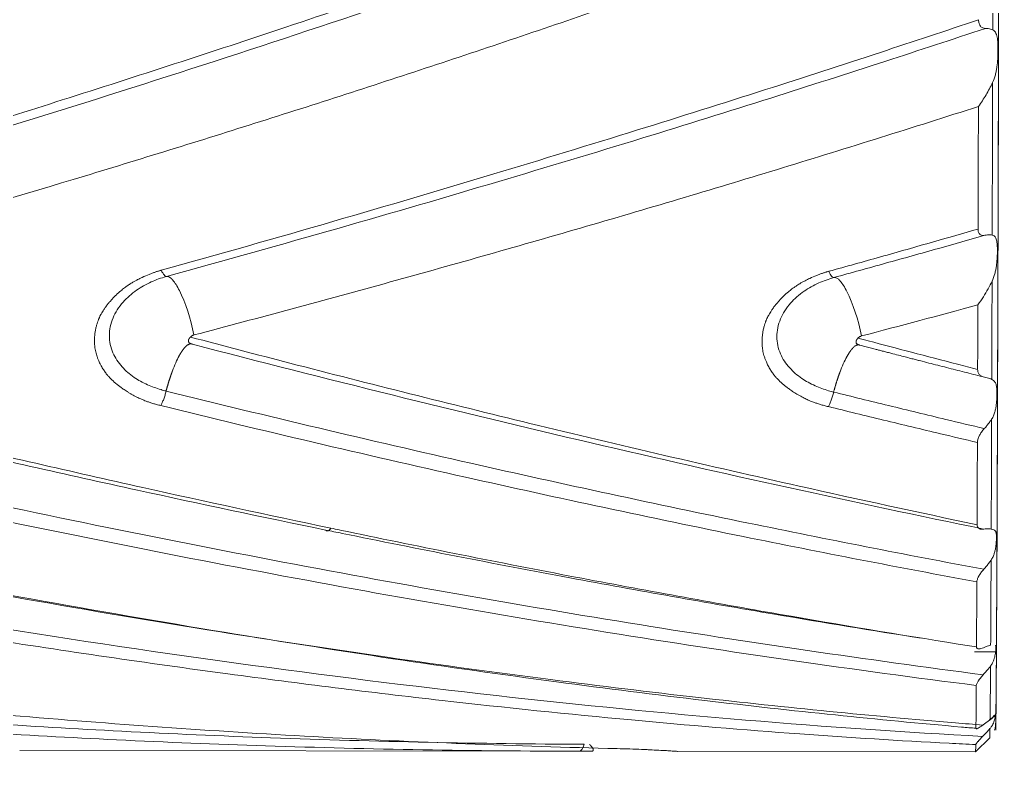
# Model space of a CAD drawing. Extents: x 16539 to 19738, y -91 to 2224.
# Drawn here: x 17739.43 to 17754.23, y 535.86 to 547.17 of the extents above; entities that cross this region are included whole.
import ezdxf

# ---------------------------------------------------------------- set-up
doc = ezdxf.new("R2010")
doc.units = 0
doc.header["$LTSCALE"] = 10
doc.header["$MEASUREMENT"] = 0
doc.layers.add('1', color=7, linetype='CONTINUOUS')

msp = doc.modelspace()

# ---------------------------------------------------------------- linework, layer by layer
at = {"layer": '1', "color": 7, "linetype": 'Continuous', "lineweight": 18}
for p, q in [((17753.726, 537.695), (17754.046, 537.694)), ((17753.744, 536.195), (17753.956, 536.407)), ((17739.426, 536.217), (17748, 536.204)), ((17753.744, 536.195), (17749.278, 536.202))]:
    msp.add_line(p, q, dxfattribs=at)
for centre, major_axis, ratio, start_param, end_param in [((17754.076, 557.194), (0.032, 20.7), 0.001585, 3.191104, 4.706143), ((17754.076, 557.194), (-0.032, -20.576), 0.001585, 0.137836, 1.433987), ((17753.988, 557.195), (-0.032, -20.788), 0.001585, 1.059133, 1.203408), ((17753.988, 557.195), (-0.032, -20.788), 0.001585, 0.879368, 1.015086), ((17753.776, 557.195), (-0.033, -21), 0.001585, 0.893359, 1.001136), ((17741.817, 542.596), (0.195, -0.724), 0.23672, 2.290887, 2.683586), ((17751.817, 542.581), (0.195, -0.724), 0.23672, 2.290887, 2.683586), ((17753.988, 557.195), (-0.032, -20.788), 0.001585, 0.73531, 0.835487), ((17741.817, 542.596), (0.195, -0.724), 0.23672, 1.295732, 2.290887), ((17751.817, 542.581), (0.195, -0.724), 0.23672, 1.29573, 2.290887), ((17753.776, 557.195), (-0.033, -21), 0.001585, 0.756831, 0.821685), ((17741.814, 541.583), (0.186, 0.727), 0.256201, 0.784716, 1.177415), ((17751.814, 541.568), (0.186, 0.727), 0.256201, 0.784716, 1.177415), ((17753.988, 557.195), (-0.032, -20.788), 0.001585, 0.55571, 0.691428), ((17753.776, 557.195), (-0.033, -21), 0.001585, 0.577403, 0.677437), ((17753.988, 557.195), (-0.032, -20.788), 0.001585, 0.367389, 0.511663), ((17753.776, 557.195), (-0.033, -21), 0.001585, 0.389512, 0.497726), ((17753.988, 557.195), (-0.032, -20.788), 0.001585, 0.160513, 0.322927), ((17753.776, 557.195), (-0.033, -21), 0.001585, 0.183537, 0.309093), ((17753.988, 557.195), (-0.032, -20.788), 0.001585, 6.281371, 6.398322), ((17753.776, 557.195), (-0.033, -21), 0.001585, 0, 0.101493)]:
    msp.add_ellipse(centre, major_axis=major_axis, ratio=ratio, start_param=start_param, end_param=end_param, dxfattribs=at)
for points, knots in [([(17516.529, 341.75), (17517.034, 339.872), (17518.412, 334.953), (17521.136, 326.306), (17525.043, 315.173), (17530.092, 302.632), (17536.239, 289.619), (17543.27, 277.026), (17551.08, 265.227), (17559.684, 254.347), (17569.092, 244.507), (17579.291, 235.831), (17590.255, 228.462), (17603.736, 221.33), (17619.95, 215.049), (17638.834, 210.196), (17658.014, 207.277), (17677.201, 206.009), (17696.101, 206.392), (17714.405, 208.418), (17731.83, 212.031), (17748.203, 217.165), (17763.399, 223.745), (17777.527, 231.807), (17790.766, 241.6), (17801.64, 252.135), (17810.33, 262.901), (17817.07, 273.312), (17824.007, 286.615), (17830.462, 303.081), (17835.615, 322.845), (17838.496, 343.558), (17839.076, 364.702), (17837.6, 385.788), (17834.023, 408.83), (17828.023, 433.539), (17819.49, 459.623), (17808.802, 485.709), (17796.026, 511.573), (17782.031, 535.672), (17772.35, 550.667), (17767.879, 557.368)], [0, 0, 0, 0, 0.0082069, 0.0215596, 0.0381097, 0.0578098, 0.0783679, 0.0985803, 0.1183953, 0.1377978, 0.1568237, 0.1755469, 0.1939843, 0.2122541, 0.2395791, 0.2668789, 0.2940862, 0.321042, 0.347645, 0.3734704, 0.3983715, 0.4223601, 0.4454972, 0.4678681, 0.4906141, 0.514563, 0.5313056, 0.5486882, 0.5666212, 0.5943077, 0.622846, 0.6523031, 0.6820326, 0.7116126, 0.7410481, 0.7799734, 0.8183744, 0.856331, 0.8984009, 0.9395583, 0.9734278, 0.9734278, 0.9734278, 0.9734278]), ([(17712.338, 542.831), (17712.622, 542.933), (17713.648, 543.303), (17715.501, 543.972), (17717.991, 544.873), (17720.759, 545.876), (17723.845, 546.997), (17727.269, 548.243), (17730.983, 549.597), (17734.826, 551.002), (17738.583, 552.377), (17742.08, 553.66), (17745.322, 554.851), (17747.395, 555.614), (17748.414, 555.989)], [0, 0, 0, 0, 0.024415, 0.088026, 0.158137, 0.235235, 0.320913, 0.416194, 0.520234, 0.628672, 0.733606, 0.829735, 0.91634, 1, 1, 1, 1]), ([(17712.595, 542.669), (17712.827, 542.752), (17713.799, 543.101), (17715.597, 543.748), (17718.083, 544.645), (17720.849, 545.645), (17723.931, 546.763), (17727.353, 548.008), (17731.065, 549.362), (17734.906, 550.768), (17738.662, 552.146), (17742.159, 553.432), (17745.4, 554.627), (17747.473, 555.393), (17748.492, 555.769)], [0, 0, 0, 0, 0.020002, 0.083901, 0.15433, 0.231776, 0.317841, 0.413553, 0.518064, 0.626992, 0.732401, 0.828965, 0.915962, 1, 1, 1, 1]), ([(17753.806, 555.067), (17753.695, 555.016), (17753.24, 554.806), (17752.404, 554.425), (17751.25, 553.91), (17749.96, 553.347), (17748.513, 552.73), (17746.888, 552.054), (17745.054, 551.313), (17742.969, 550.496), (17740.61, 549.603), (17738.03, 548.663), (17735.334, 547.718), (17732.608, 546.801), (17729.875, 545.917), (17727.126, 545.064), (17724.347, 544.237), (17722.486, 543.706), (17721.545, 543.444)], [0, 0, 0, 0, 0.010602, 0.043312, 0.079382, 0.119895, 0.165148, 0.215653, 0.272455, 0.336884, 0.410281, 0.491961, 0.57639, 0.660011, 0.743971, 0.828639, 0.913427, 1, 1, 1, 1]), ([(17753.908, 554.876), (17753.794, 554.824), (17753.336, 554.613), (17752.497, 554.234), (17751.342, 553.721), (17750.05, 553.161), (17748.602, 552.548), (17746.975, 551.877), (17745.139, 551.14), (17743.053, 550.33), (17740.693, 549.444), (17738.112, 548.511), (17735.414, 547.576), (17732.687, 546.668), (17729.953, 545.794), (17727.204, 544.951), (17724.424, 544.134), (17722.564, 543.61), (17721.623, 543.352)], [0, 0, 0, 0, 0.010844, 0.043546, 0.079607, 0.120111, 0.165352, 0.215845, 0.272633, 0.337046, 0.410426, 0.492085, 0.576494, 0.660094, 0.744034, 0.828681, 0.913448, 1, 1, 1, 1]), ([(17753.798, 550.807), (17752.797, 550.416), (17750.552, 549.561), (17747.089, 548.308), (17743.512, 547.081), (17740.163, 545.991), (17737.102, 545.04), (17734.263, 544.197), (17732.441, 543.678), (17731.545, 543.429)], [0, 0, 0, 0, 0.136193, 0.304786, 0.468327, 0.618708, 0.755445, 0.879822, 1, 1, 1, 1]), ([(17732.035, 542.46), (17732.946, 542.699), (17733.856, 542.944), (17735.676, 543.447), (17736.586, 543.704), (17738.406, 544.23), (17739.315, 544.499), (17741.132, 545.049), (17742.041, 545.33), (17743.856, 545.904), (17744.763, 546.198), (17746.122, 546.647), (17747.028, 546.95), (17747.932, 547.26), (17749.289, 547.729), (17750.192, 548.048), (17751.995, 548.7), (17752.896, 549.032), (17753.795, 549.372)], [0, 0, 0, 0, 0.125, 0.125, 0.25, 0.25, 0.375, 0.375, 0.5, 0.5, 0.625, 0.625, 0.6875, 0.75, 0.75, 0.875, 0.875, 1, 1, 1, 1]), ([(17722.088, 542.619), (17722.221, 542.654), (17722.922, 542.839), (17724.222, 543.188), (17726.072, 543.7), (17728.133, 544.291), (17730.474, 544.986), (17733.041, 545.78), (17735.668, 546.629), (17738.166, 547.471), (17740.316, 548.224), (17741.625, 548.698), (17742.187, 548.904)], [0, 0, 0, 0, 0.019791, 0.104236, 0.193306, 0.295016, 0.411088, 0.541926, 0.677753, 0.80334, 0.915625, 1, 1, 1, 1]), ([(17722.166, 542.395), (17722.299, 542.43), (17723, 542.614), (17724.3, 542.961), (17726.15, 543.472), (17728.212, 544.06), (17730.553, 544.753), (17733.121, 545.546), (17735.748, 546.393), (17738.248, 547.235), (17740.398, 547.989), (17741.709, 548.463), (17742.27, 548.669)], [0, 0, 0, 0, 0.019791, 0.104236, 0.193306, 0.295016, 0.411088, 0.541926, 0.677753, 0.80334, 0.915625, 1, 1, 1, 1]), ([(17753.79, 547.169), (17753.299, 547.004), (17752.235, 546.651), (17750.532, 546.098), (17748.601, 545.489), (17746.446, 544.829), (17744.068, 544.126), (17742.407, 543.653), (17741.545, 543.413)], [0, 0, 0, 0, 0.120481, 0.261327, 0.417871, 0.593631, 0.789114, 1, 1, 1, 1]), ([(17753.892, 547.039), (17753.877, 547.039), (17753.864, 547.042), (17753.844, 547.05), (17753.838, 547.053), (17753.827, 547.062), (17753.822, 547.066), (17753.815, 547.075), (17753.813, 547.078), (17753.809, 547.084), (17753.807, 547.088), (17753.802, 547.098), (17753.799, 547.106), (17753.794, 547.122), (17753.793, 547.131), (17753.79, 547.149), (17753.79, 547.159), (17753.79, 547.169)], [0, 0, 0, 0, 0.25, 0.25, 0.375, 0.375, 0.5, 0.5, 0.5625, 0.5625, 0.625, 0.625, 0.75, 0.75, 0.875, 0.875, 1, 1, 1, 1]), ([(17753.892, 547.039), (17753.394, 546.874), (17752.322, 546.522), (17750.611, 545.973), (17748.68, 545.37), (17746.524, 544.718), (17744.146, 544.024), (17742.485, 543.558), (17741.623, 543.321)], [0, 0, 0, 0, 0.122081, 0.262672, 0.41893, 0.594371, 0.789498, 1, 1, 1, 1]), ([(17754.001, 547.016), (17754.013, 547.011), (17754.022, 547.003), (17754.034, 546.99), (17754.038, 546.986), (17754.044, 546.976), (17754.047, 546.971), (17754.055, 546.954), (17754.059, 546.942), (17754.065, 546.916), (17754.068, 546.903), (17754.072, 546.874), (17754.074, 546.859), (17754.076, 546.828), (17754.077, 546.812), (17754.079, 546.763), (17754.079, 546.729), (17754.078, 546.675), (17754.078, 546.656), (17754.077, 546.619), (17754.076, 546.6), (17754.073, 546.542), (17754.069, 546.503), (17754.061, 546.444), (17754.058, 546.424), (17754.051, 546.383), (17754.046, 546.364), (17754.031, 546.304), (17754.017, 546.265), (17753.999, 546.228)], [0, 0, 0, 0, 0.0625, 0.0625, 0.09375, 0.09375, 0.125, 0.125, 0.1875, 0.1875, 0.25, 0.25, 0.3125, 0.3125, 0.375, 0.375, 0.5, 0.5, 0.5625, 0.5625, 0.625, 0.625, 0.75, 0.75, 0.8125, 0.8125, 0.875, 0.875, 1, 1, 1, 1]), ([(17753.787, 545.869), (17753.827, 545.925), (17753.865, 545.983), (17753.936, 546.103), (17753.969, 546.164), (17753.999, 546.228)], [0, 0, 0, 0, 0.5, 0.5, 1, 1, 1, 1]), ([(17742.035, 542.444), (17743.016, 542.702), (17743.996, 542.967), (17745.957, 543.509), (17746.937, 543.788), (17748.896, 544.358), (17749.875, 544.65), (17751.832, 545.249), (17752.81, 545.555), (17753.787, 545.869)], [0, 0, 0, 0, 0.25, 0.25, 0.5, 0.5, 0.75, 0.75, 1, 1, 1, 1]), ([(17753.782, 544.032), (17753.56, 543.968), (17753.072, 543.828), (17752.326, 543.616), (17751.803, 543.469), (17751.545, 543.398)], [0, 0, 0, 0, 0.297796, 0.654654, 1, 1, 1, 1]), ([(17753.884, 543.938), (17753.869, 543.935), (17753.855, 543.935), (17753.836, 543.938), (17753.83, 543.94), (17753.819, 543.945), (17753.814, 543.948), (17753.807, 543.954), (17753.805, 543.956), (17753.801, 543.961), (17753.799, 543.964), (17753.794, 543.972), (17753.791, 543.978), (17753.786, 543.992), (17753.784, 543.999), (17753.782, 544.015), (17753.782, 544.023), (17753.782, 544.032)], [0, 0, 0, 0, 0.25, 0.25, 0.375, 0.375, 0.5, 0.5, 0.5625, 0.5625, 0.625, 0.625, 0.75, 0.75, 0.875, 0.875, 1, 1, 1, 1]), ([(17753.884, 543.938), (17753.654, 543.872), (17753.158, 543.732), (17752.404, 543.521), (17751.881, 543.376), (17751.623, 543.305)], [0, 0, 0, 0, 0.305368, 0.658378, 1, 1, 1, 1]), ([(17753.993, 543.939), (17754.005, 543.937), (17754.014, 543.933), (17754.026, 543.925), (17754.029, 543.922), (17754.036, 543.915), (17754.039, 543.911), (17754.046, 543.899), (17754.05, 543.891), (17754.057, 543.871), (17754.06, 543.861), (17754.064, 543.838), (17754.065, 543.826), (17754.068, 543.8), (17754.069, 543.787), (17754.071, 543.746), (17754.071, 543.716), (17754.07, 543.668), (17754.07, 543.652), (17754.069, 543.618), (17754.068, 543.601), (17754.064, 543.548), (17754.061, 543.512), (17754.053, 543.456), (17754.05, 543.437), (17754.042, 543.399), (17754.038, 543.38), (17754.022, 543.324), (17754.009, 543.286), (17753.991, 543.25)], [0, 0, 0, 0, 0.0625, 0.0625, 0.09375, 0.09375, 0.125, 0.125, 0.1875, 0.1875, 0.25, 0.25, 0.3125, 0.3125, 0.375, 0.375, 0.5, 0.5, 0.5625, 0.5625, 0.625, 0.625, 0.75, 0.75, 0.8125, 0.8125, 0.875, 0.875, 1, 1, 1, 1]), ([(17741.545, 543.413), (17741.54, 543.412), (17741.529, 543.409), (17741.512, 543.404), (17741.494, 543.399), (17741.475, 543.393), (17741.455, 543.386), (17741.434, 543.379), (17741.411, 543.371), (17741.388, 543.362), (17741.337, 543.342), (17741.271, 543.313), (17741.199, 543.278), (17741.149, 543.251), (17741.112, 543.229), (17741.082, 543.21), (17741.058, 543.195), (17741.039, 543.183), (17741.018, 543.168), (17740.985, 543.144), (17740.931, 543.101), (17740.878, 543.053), (17740.831, 543.005), (17740.796, 542.967), (17740.763, 542.929), (17740.73, 542.888), (17740.701, 542.848), (17740.676, 542.81), (17740.658, 542.781), (17740.646, 542.759), (17740.639, 542.746), (17740.634, 542.737), (17740.63, 542.729), (17740.624, 542.718), (17740.619, 542.705), (17740.613, 542.692), (17740.607, 542.678), (17740.601, 542.662), (17740.595, 542.646), (17740.589, 542.629), (17740.583, 542.61), (17740.574, 542.579), (17740.564, 542.538), (17740.554, 542.485), (17740.548, 542.432), (17740.545, 542.378), (17740.545, 542.324), (17740.55, 542.262), (17740.562, 542.192), (17740.579, 542.135), (17740.593, 542.097), (17740.601, 542.077), (17740.61, 542.053), (17740.622, 542.027), (17740.637, 541.998), (17740.658, 541.958), (17740.686, 541.913), (17740.72, 541.865), (17740.754, 541.824), (17740.79, 541.786), (17740.827, 541.75), (17740.867, 541.715), (17740.901, 541.688), (17740.929, 541.667), (17740.951, 541.65), (17740.976, 541.633), (17741.004, 541.614), (17741.035, 541.594), (17741.069, 541.572), (17741.117, 541.545), (17741.173, 541.515), (17741.233, 541.486), (17741.28, 541.467), (17741.314, 541.453), (17741.341, 541.443), (17741.365, 541.435), (17741.391, 541.426), (17741.418, 541.417), (17741.447, 541.409), (17741.476, 541.401), (17741.507, 541.393), (17741.528, 541.388), (17741.539, 541.385)], [0, 0, 0, 0, 0.004514, 0.009374, 0.014581, 0.020133, 0.026032, 0.032276, 0.038867, 0.045804, 0.053088, 0.085456, 0.107841, 0.122444, 0.135047, 0.145645, 0.154236, 0.160816, 0.165386, 0.177467, 0.198586, 0.228734, 0.245733, 0.262543, 0.279172, 0.295623, 0.314341, 0.329687, 0.341649, 0.350222, 0.3554, 0.357181, 0.361164, 0.36554, 0.370311, 0.375477, 0.381037, 0.38699, 0.393338, 0.400079, 0.407214, 0.414742, 0.435077, 0.455095, 0.474799, 0.495326, 0.515843, 0.536354, 0.566784, 0.597197, 0.603981, 0.612082, 0.621502, 0.63224, 0.644297, 0.657674, 0.681353, 0.702169, 0.720118, 0.737708, 0.755245, 0.772728, 0.790158, 0.798041, 0.806851, 0.81659, 0.827259, 0.838859, 0.851392, 0.864858, 0.889717, 0.909588, 0.92447, 0.934367, 0.941589, 0.949091, 0.956873, 0.964937, 0.973281, 0.981907, 0.990813, 1, 1, 1, 1]), ([(17741.623, 543.321), (17741.624, 543.321), (17741.627, 543.321), (17741.63, 543.321), (17741.634, 543.321), (17741.638, 543.321), (17741.641, 543.321), (17741.645, 543.32), (17741.649, 543.319), (17741.652, 543.318), (17741.656, 543.316), (17741.66, 543.315), (17741.664, 543.313), (17741.667, 543.311), (17741.671, 543.308), (17741.675, 543.306), (17741.679, 543.303), (17741.682, 543.301), (17741.686, 543.298), (17741.69, 543.295), (17741.693, 543.292), (17741.697, 543.288), (17741.7, 543.285), (17741.704, 543.281), (17741.707, 543.278), (17741.711, 543.274), (17741.714, 543.27), (17741.716, 543.268), (17741.717, 543.266)], [0, 0, 0, 0, 0.042868, 0.085515, 0.127926, 0.17008, 0.211962, 0.253553, 0.294836, 0.335794, 0.376411, 0.416669, 0.456553, 0.496047, 0.535135, 0.573803, 0.612035, 0.649816, 0.687134, 0.723974, 0.760323, 0.796168, 0.831497, 0.866298, 0.90056, 0.934271, 0.967421, 1, 1, 1, 1]), ([(17751.545, 543.398), (17751.54, 543.396), (17751.529, 543.393), (17751.512, 543.388), (17751.494, 543.383), (17751.475, 543.377), (17751.455, 543.371), (17751.434, 543.363), (17751.411, 543.355), (17751.388, 543.347), (17751.337, 543.327), (17751.27, 543.298), (17751.199, 543.262), (17751.149, 543.235), (17751.112, 543.214), (17751.082, 543.195), (17751.057, 543.179), (17751.039, 543.167), (17751.018, 543.153), (17750.985, 543.128), (17750.931, 543.085), (17750.878, 543.037), (17750.831, 542.99), (17750.796, 542.952), (17750.763, 542.913), (17750.73, 542.873), (17750.701, 542.832), (17750.676, 542.795), (17750.658, 542.765), (17750.646, 542.744), (17750.639, 542.731), (17750.634, 542.722), (17750.63, 542.713), (17750.624, 542.702), (17750.619, 542.69), (17750.613, 542.677), (17750.607, 542.662), (17750.601, 542.647), (17750.595, 542.63), (17750.589, 542.613), (17750.583, 542.594), (17750.574, 542.564), (17750.564, 542.522), (17750.554, 542.469), (17750.548, 542.416), (17750.545, 542.363), (17750.545, 542.309), (17750.55, 542.247), (17750.562, 542.176), (17750.579, 542.119), (17750.593, 542.081), (17750.601, 542.061), (17750.61, 542.038), (17750.622, 542.011), (17750.636, 541.982), (17750.658, 541.943), (17750.686, 541.897), (17750.72, 541.85), (17750.754, 541.808), (17750.79, 541.771), (17750.827, 541.734), (17750.867, 541.7), (17750.901, 541.672), (17750.929, 541.651), (17750.951, 541.635), (17750.976, 541.617), (17751.004, 541.598), (17751.035, 541.578), (17751.069, 541.557), (17751.117, 541.529), (17751.173, 541.499), (17751.233, 541.471), (17751.28, 541.451), (17751.314, 541.437), (17751.341, 541.428), (17751.365, 541.419), (17751.391, 541.41), (17751.418, 541.402), (17751.447, 541.394), (17751.476, 541.385), (17751.507, 541.377), (17751.528, 541.372), (17751.539, 541.37)], [0, 0, 0, 0, 0.004514, 0.009375, 0.014582, 0.020135, 0.026033, 0.032277, 0.038868, 0.045804, 0.053088, 0.085462, 0.107841, 0.122455, 0.135065, 0.145666, 0.154254, 0.160828, 0.165387, 0.177471, 0.198591, 0.228734, 0.245733, 0.262544, 0.279172, 0.295623, 0.314343, 0.329688, 0.341651, 0.350224, 0.355401, 0.357182, 0.361164, 0.365541, 0.370312, 0.375477, 0.381037, 0.386991, 0.393339, 0.40008, 0.407215, 0.414743, 0.435077, 0.455095, 0.4748, 0.495326, 0.515843, 0.536354, 0.566785, 0.597197, 0.603981, 0.612082, 0.621502, 0.63224, 0.644297, 0.657674, 0.681353, 0.702169, 0.720118, 0.737709, 0.755245, 0.772729, 0.790158, 0.79804, 0.806848, 0.816586, 0.827255, 0.838856, 0.851391, 0.864859, 0.889697, 0.90956, 0.924449, 0.934368, 0.941586, 0.949086, 0.956868, 0.964931, 0.973275, 0.981902, 0.99081, 1, 1, 1, 1]), ([(17753.75, 536.548), (17753.679, 536.554), (17752.978, 536.615), (17751.626, 536.744), (17749.603, 536.969), (17747.393, 537.248), (17744.937, 537.596), (17742.253, 538.019), (17739.393, 538.516), (17736.449, 539.075), (17733.496, 539.681), (17730.567, 540.323), (17727.684, 540.996), (17724.886, 541.685), (17723.057, 542.159), (17722.166, 542.395)], [0, 0, 0, 0, 0.006952, 0.067958, 0.130872, 0.201906, 0.279994, 0.365603, 0.45758, 0.551493, 0.644431, 0.736585, 0.827802, 0.916143, 1, 1, 1, 1]), ([(17744.088, 539.548), (17743.149, 539.744), (17741.143, 540.178), (17738.11, 540.877), (17735.073, 541.622), (17733.045, 542.146), (17732.042, 542.412), (17731.981, 542.428)], [0, 0, 0, 0, 0.233006, 0.498054, 0.751736, 0.984953, 1, 1, 1, 1]), ([(17741.981, 542.413), (17741.98, 542.411), (17741.978, 542.409), (17741.975, 542.405), (17741.972, 542.401), (17741.969, 542.397), (17741.966, 542.393), (17741.964, 542.39), (17741.962, 542.386), (17741.96, 542.382), (17741.958, 542.379), (17741.957, 542.375), (17741.955, 542.372), (17741.954, 542.368), (17741.954, 542.365), (17741.953, 542.361), (17741.953, 542.358), (17741.952, 542.355), (17741.953, 542.352), (17741.953, 542.349), (17741.953, 542.346), (17741.954, 542.342), (17741.956, 542.339), (17741.959, 542.334), (17741.962, 542.329), (17741.967, 542.325), (17741.972, 542.321), (17741.978, 542.317), (17741.983, 542.315), (17741.988, 542.313), (17741.993, 542.311), (17741.999, 542.309), (17742.005, 542.308), (17742.009, 542.307), (17742.011, 542.306)], [0, 0, 0, 0, 0.022048, 0.044068, 0.066082, 0.088115, 0.110192, 0.132336, 0.15457, 0.176917, 0.199399, 0.222037, 0.244854, 0.267869, 0.291103, 0.314574, 0.3383, 0.362301, 0.386592, 0.41119, 0.43611, 0.461369, 0.499742, 0.544155, 0.594642, 0.651197, 0.71378, 0.763681, 0.810426, 0.854088, 0.894761, 0.932551, 0.967583, 1, 1, 1, 1]), ([(17741.981, 542.413), (17741.985, 542.416), (17741.988, 542.419), (17741.996, 542.426), (17742, 542.429), (17742.009, 542.434), (17742.014, 542.436), (17742.024, 542.441), (17742.029, 542.443), (17742.035, 542.444)], [0, 0, 0, 0, 0.25, 0.25, 0.5, 0.5, 0.75, 0.75, 1, 1, 1, 1]), ([(17753.767, 539.599), (17752.88, 539.786), (17750.648, 540.271), (17747.216, 541.072), (17744.174, 541.836), (17742.478, 542.281), (17741.981, 542.413)], [0, 0, 0, 0, 0.22641, 0.568755, 0.873762, 1, 1, 1, 1]), ([(17751.981, 542.397), (17751.98, 542.396), (17751.978, 542.393), (17751.975, 542.39), (17751.972, 542.386), (17751.969, 542.382), (17751.967, 542.378), (17751.965, 542.375), (17751.963, 542.371), (17751.961, 542.367), (17751.959, 542.364), (17751.957, 542.36), (17751.956, 542.357), (17751.955, 542.353), (17751.954, 542.35), (17751.954, 542.346), (17751.953, 542.343), (17751.953, 542.34), (17751.953, 542.337), (17751.953, 542.333), (17751.954, 542.33), (17751.955, 542.325), (17751.958, 542.318), (17751.964, 542.311), (17751.971, 542.306), (17751.98, 542.301), (17751.988, 542.298), (17751.996, 542.295), (17752.001, 542.293), (17752.005, 542.292), (17752.008, 542.291), (17752.009, 542.291)], [0, 0, 0, 0, 0.021249, 0.042562, 0.063965, 0.085484, 0.107145, 0.128972, 0.150988, 0.173218, 0.195682, 0.218402, 0.241396, 0.264685, 0.288285, 0.312214, 0.336487, 0.361118, 0.386123, 0.411513, 0.4373, 0.463496, 0.551303, 0.635618, 0.717133, 0.761987, 0.852152, 0.894138, 0.932744, 0.968013, 1, 1, 1, 1]), ([(17751.981, 542.397), (17751.985, 542.401), (17751.988, 542.404), (17751.996, 542.41), (17752, 542.413), (17752.009, 542.418), (17752.014, 542.421), (17752.024, 542.425), (17752.029, 542.427), (17752.035, 542.429)], [0, 0, 0, 0, 0.25, 0.25, 0.5, 0.5, 0.75, 0.75, 1, 1, 1, 1]), ([(17753.852, 536.596), (17753.715, 536.607), (17752.95, 536.669), (17751.534, 536.798), (17749.513, 537.013), (17747.305, 537.281), (17744.851, 537.617), (17742.168, 538.028), (17739.31, 538.513), (17736.367, 539.058), (17733.416, 539.651), (17730.488, 540.281), (17727.605, 540.941), (17724.808, 541.619), (17722.978, 542.085), (17722.087, 542.318)], [0, 0, 0, 0, 0.013233, 0.073853, 0.136369, 0.206954, 0.284549, 0.369616, 0.461011, 0.554329, 0.64668, 0.738251, 0.828891, 0.916674, 1, 1, 1, 1]), ([(17744.007, 539.52), (17743.069, 539.712), (17741.063, 540.138), (17738.031, 540.824), (17734.995, 541.556), (17733.002, 542.063), (17732.035, 542.316), (17732.01, 542.322)], [0, 0, 0, 0, 0.235082, 0.502492, 0.758435, 0.993729, 1, 1, 1, 1]), ([(17741.814, 542.131), (17741.815, 542.134), (17741.819, 542.14), (17741.823, 542.148), (17741.828, 542.157), (17741.833, 542.165), (17741.838, 542.173), (17741.842, 542.18), (17741.847, 542.188), (17741.852, 542.195), (17741.856, 542.202), (17741.861, 542.208), (17741.865, 542.215), (17741.87, 542.221), (17741.874, 542.227), (17741.879, 542.233), (17741.883, 542.238), (17741.887, 542.244), (17741.891, 542.249), (17741.896, 542.253), (17741.9, 542.258), (17741.904, 542.262), (17741.908, 542.267), (17741.912, 542.271), (17741.916, 542.274), (17741.923, 542.281), (17741.933, 542.29), (17741.946, 542.298), (17741.958, 542.304), (17741.969, 542.308), (17741.979, 542.311), (17741.988, 542.311), (17741.996, 542.311), (17742.004, 542.309), (17742.008, 542.307), (17742.011, 542.306)], [0, 0, 0, 0, 0.022368, 0.044634, 0.066794, 0.088844, 0.110781, 0.1326, 0.154299, 0.175874, 0.197322, 0.218639, 0.239824, 0.260871, 0.28178, 0.302548, 0.323171, 0.343648, 0.363976, 0.384153, 0.404176, 0.424045, 0.443758, 0.463311, 0.482705, 0.501937, 0.572532, 0.639193, 0.701944, 0.760832, 0.815922, 0.867294, 0.915034, 0.959237, 1, 1, 1, 1]), ([(17753.869, 539.533), (17751.929, 539.932), (17749.963, 540.364), (17746.003, 541.29), (17744.009, 541.784), (17742.011, 542.306)], [0, 0, 0, 0, 0.5, 0.5, 1, 1, 1, 1]), ([(17751.814, 542.116), (17751.815, 542.118), (17751.819, 542.124), (17751.823, 542.133), (17751.828, 542.141), (17751.833, 542.149), (17751.838, 542.157), (17751.843, 542.165), (17751.847, 542.172), (17751.852, 542.18), (17751.857, 542.186), (17751.861, 542.193), (17751.866, 542.2), (17751.87, 542.206), (17751.875, 542.212), (17751.879, 542.217), (17751.883, 542.223), (17751.888, 542.228), (17751.892, 542.233), (17751.896, 542.238), (17751.9, 542.243), (17751.904, 542.247), (17751.908, 542.251), (17751.912, 542.255), (17751.916, 542.259), (17751.923, 542.266), (17751.934, 542.274), (17751.947, 542.283), (17751.959, 542.289), (17751.97, 542.293), (17751.979, 542.295), (17751.988, 542.296), (17751.996, 542.295), (17752.003, 542.294), (17752.007, 542.292), (17752.009, 542.291)], [0, 0, 0, 0, 0.022503, 0.044892, 0.067163, 0.089312, 0.111334, 0.133227, 0.154988, 0.176611, 0.198095, 0.219436, 0.240631, 0.261678, 0.282573, 0.303314, 0.323899, 0.344324, 0.364589, 0.384691, 0.404627, 0.424397, 0.443998, 0.463429, 0.482688, 0.501775, 0.574401, 0.642549, 0.706259, 0.765594, 0.820639, 0.871493, 0.918263, 0.961061, 1, 1, 1, 1]), ([(17753.877, 541.811), (17753.833, 541.822), (17753.744, 541.845), (17753.611, 541.879), (17753.477, 541.913), (17753.344, 541.947), (17753.21, 541.981), (17753.077, 542.015), (17752.974, 542.041), (17752.896, 542.061), (17752.839, 542.076), (17752.769, 542.094), (17752.683, 542.116), (17752.584, 542.142), (17752.491, 542.166), (17752.41, 542.187), (17752.349, 542.203), (17752.293, 542.217), (17752.232, 542.233), (17752.164, 542.251), (17752.086, 542.271), (17752.035, 542.285), (17752.009, 542.291)], [0, 0, 0, 0, 0.071401, 0.142811, 0.214229, 0.285656, 0.35709, 0.428532, 0.499981, 0.522695, 0.552987, 0.590859, 0.636312, 0.689347, 0.749965, 0.785532, 0.81822, 0.848029, 0.87496, 0.916664, 0.958343, 1, 1, 1, 1]), ([(17748.377, 536.243), (17747.619, 536.262), (17746.861, 536.286), (17745.346, 536.346), (17744.588, 536.381), (17743.074, 536.464), (17742.317, 536.512), (17740.804, 536.618), (17740.047, 536.677), (17738.535, 536.807), (17737.78, 536.877), (17736.27, 537.031), (17735.515, 537.115), (17733.253, 537.383), (17731.748, 537.586), (17728.743, 538.047), (17727.244, 538.304), (17725.003, 538.734), (17724.257, 538.885), (17722.768, 539.202), (17722.024, 539.368), (17720.541, 539.717), (17719.801, 539.9), (17718.326, 540.283), (17717.59, 540.483), (17716.122, 540.903), (17715.391, 541.123), (17713.934, 541.583), (17713.209, 541.823), (17712.486, 542.075)], [0, 0, 0, 0, 0.0625, 0.0625, 0.125, 0.125, 0.1875, 0.1875, 0.25, 0.25, 0.3125, 0.3125, 0.375, 0.375, 0.5, 0.5, 0.625, 0.625, 0.6875, 0.6875, 0.75, 0.75, 0.8125, 0.8125, 0.875, 0.875, 0.9375, 0.9375, 1, 1, 1, 1]), ([(17710.594, 541.904), (17710.69, 541.871), (17711.453, 541.603), (17712.964, 541.107), (17715.131, 540.464), (17717.303, 539.885), (17719.342, 539.393), (17721.194, 538.986), (17722.875, 538.646), (17724.405, 538.361), (17725.817, 538.117), (17727.147, 537.903), (17728.43, 537.711), (17729.696, 537.535), (17730.975, 537.37), (17732.303, 537.212), (17733.725, 537.057), (17735.288, 536.905), (17737.02, 536.756), (17738.93, 536.618), (17741.004, 536.496), (17743.227, 536.398), (17745.536, 536.332), (17747.103, 536.312), (17747.883, 536.308)], [0, 0, 0, 0, 0.007999, 0.063844, 0.125745, 0.186741, 0.241753, 0.2918, 0.336886, 0.377638, 0.415112, 0.450396, 0.484412, 0.517944, 0.551725, 0.586632, 0.623948, 0.665127, 0.711083, 0.761823, 0.816898, 0.875827, 0.938155, 1, 1, 1, 1]), ([(17753.877, 541.811), (17753.863, 541.813), (17753.85, 541.817), (17753.832, 541.825), (17753.827, 541.828), (17753.816, 541.836), (17753.811, 541.84), (17753.797, 541.854), (17753.789, 541.865), (17753.781, 541.886), (17753.779, 541.893), (17753.776, 541.909), (17753.775, 541.918), (17753.775, 541.928)], [0, 0, 0, 0, 0.25, 0.25, 0.375, 0.375, 0.5, 0.5, 0.75, 0.75, 0.875, 0.875, 1, 1, 1, 1]), ([(17753.987, 541.778), (17754.004, 541.769), (17754.018, 541.759), (17754.033, 541.741), (17754.037, 541.734), (17754.045, 541.72), (17754.048, 541.712), (17754.055, 541.688), (17754.059, 541.669), (17754.063, 541.627), (17754.064, 541.603), (17754.064, 541.551), (17754.064, 541.523), (17754.061, 541.463), (17754.058, 541.431), (17754.052, 541.38), (17754.049, 541.362), (17754.042, 541.326), (17754.038, 541.308), (17754.03, 541.281), (17754.028, 541.271), (17754.021, 541.253), (17754.017, 541.243), (17754.006, 541.216), (17753.996, 541.198), (17753.984, 541.181)], [0, 0, 0, 0, 0.125, 0.125, 0.1875, 0.1875, 0.25, 0.25, 0.375, 0.375, 0.5, 0.5, 0.625, 0.625, 0.75, 0.75, 0.8125, 0.8125, 0.875, 0.875, 0.90625, 0.90625, 0.9375, 0.9375, 1, 1, 1, 1]), ([(17710.717, 541.613), (17710.737, 541.606), (17711.427, 541.368), (17712.865, 540.898), (17715.035, 540.259), (17717.21, 539.684), (17719.251, 539.197), (17721.105, 538.795), (17722.787, 538.46), (17724.319, 538.179), (17725.731, 537.939), (17727.062, 537.729), (17728.346, 537.541), (17729.613, 537.368), (17730.892, 537.207), (17732.221, 537.053), (17733.644, 536.903), (17735.207, 536.756), (17736.94, 536.614), (17738.85, 536.482), (17740.925, 536.367), (17743.148, 536.278), (17745.457, 536.22), (17747.024, 536.205), (17747.805, 536.204)], [0, 0, 0, 0, 0.001712, 0.057912, 0.120205, 0.181587, 0.236948, 0.287313, 0.332684, 0.373694, 0.411406, 0.446913, 0.481145, 0.514889, 0.548885, 0.584013, 0.621565, 0.663005, 0.709252, 0.760314, 0.815738, 0.87504, 0.937763, 1, 1, 1, 1]), ([(17741.618, 541.603), (17743.14, 541.226), (17746.05, 540.536), (17750.134, 539.654), (17752.694, 539.151), (17753.867, 538.931)], [0, 0, 0, 0, 0.372185, 0.712008, 1, 1, 1, 1]), ([(17751.618, 541.588), (17751.893, 541.52), (17752.452, 541.382), (17753.205, 541.2), (17753.682, 541.086), (17753.875, 541.04)], [0, 0, 0, 0, 0.365363, 0.744274, 1, 1, 1, 1]), ([(17721.539, 541.417), (17722.847, 541.095), (17725.69, 540.421), (17730.081, 539.473), (17734.564, 538.61), (17738.724, 537.908), (17742.407, 537.37), (17745.636, 536.968), (17748.491, 536.673), (17751.024, 536.462), (17752.738, 536.354), (17753.615, 536.309), (17753.747, 536.303)], [0, 0, 0, 0, 0.120628, 0.262204, 0.405387, 0.535251, 0.648177, 0.748237, 0.837147, 0.916426, 0.987398, 1, 1, 1, 1]), ([(17741.539, 541.385), (17743.06, 541.011), (17745.971, 540.326), (17750.046, 539.454), (17752.598, 538.958), (17753.763, 538.743)], [0, 0, 0, 0, 0.372865, 0.713309, 1, 1, 1, 1]), ([(17751.539, 541.37), (17751.814, 541.302), (17752.374, 541.165), (17753.118, 540.987), (17753.587, 540.875), (17753.772, 540.832)], [0, 0, 0, 0, 0.369338, 0.752384, 1, 1, 1, 1]), ([(17753.772, 540.832), (17753.772, 540.846), (17753.774, 540.862), (17753.781, 540.887), (17753.784, 540.896), (17753.791, 540.914), (17753.795, 540.923), (17753.802, 540.937), (17753.805, 540.942), (17753.81, 540.951), (17753.818, 540.965), (17753.827, 540.979), (17753.84, 540.997), (17753.846, 541.006), (17753.86, 541.024), (17753.867, 541.032), (17753.875, 541.04)], [0, 0, 0, 0, 0.25, 0.25, 0.375, 0.375, 0.5, 0.5, 0.5625, 0.5625, 0.625, 0.75, 0.75, 0.875, 0.875, 1, 1, 1, 1]), ([(17753.869, 539.533), (17753.855, 539.531), (17753.842, 539.53), (17753.824, 539.532), (17753.818, 539.533), (17753.808, 539.536), (17753.803, 539.538), (17753.789, 539.546), (17753.781, 539.553), (17753.773, 539.567), (17753.771, 539.573), (17753.768, 539.585), (17753.767, 539.592), (17753.767, 539.599)], [0, 0, 0, 0, 0.25, 0.25, 0.375, 0.375, 0.5, 0.5, 0.75, 0.75, 0.875, 0.875, 1, 1, 1, 1]), ([(17752.929, 537.899), (17752.198, 538.014), (17750.447, 538.3), (17747.556, 538.815), (17745.312, 539.253), (17744.09, 539.503), (17744.007, 539.52)], [0, 0, 0, 0, 0.246987, 0.590612, 0.972161, 1, 1, 1, 1]), ([(17753.759, 537.768), (17753.666, 537.782), (17752.687, 537.937), (17750.687, 538.27), (17747.638, 538.827), (17745.393, 539.275), (17744.171, 539.53), (17744.088, 539.548)], [0, 0, 0, 0, 0.028783, 0.305211, 0.622267, 0.974313, 1, 1, 1, 1]), ([(17753.978, 539.535), (17753.996, 539.532), (17754.009, 539.529), (17754.025, 539.521), (17754.029, 539.518), (17754.036, 539.511), (17754.039, 539.507), (17754.047, 539.492), (17754.05, 539.48), (17754.055, 539.451), (17754.056, 539.434), (17754.056, 539.394), (17754.056, 539.372), (17754.053, 539.322), (17754.05, 539.295), (17754.045, 539.258), (17754.044, 539.251), (17754.041, 539.236), (17754.039, 539.228), (17754.034, 539.204), (17754.03, 539.187), (17754.022, 539.162), (17754.019, 539.154), (17754.013, 539.137), (17754.009, 539.128), (17753.997, 539.102), (17753.988, 539.085), (17753.976, 539.069)], [0, 0, 0, 0, 0.125, 0.125, 0.1875, 0.1875, 0.25, 0.25, 0.375, 0.375, 0.5, 0.5, 0.625, 0.625, 0.75, 0.75, 0.78125, 0.78125, 0.8125, 0.8125, 0.875, 0.875, 0.90625, 0.90625, 0.9375, 0.9375, 1, 1, 1, 1]), ([(17753.763, 538.743), (17753.763, 538.753), (17753.766, 538.766), (17753.773, 538.787), (17753.776, 538.795), (17753.783, 538.811), (17753.787, 538.819), (17753.794, 538.831), (17753.796, 538.836), (17753.802, 538.844), (17753.81, 538.857), (17753.819, 538.87), (17753.831, 538.888), (17753.838, 538.897), (17753.852, 538.914), (17753.859, 538.922), (17753.867, 538.931)], [0, 0, 0, 0, 0.25, 0.25, 0.375, 0.375, 0.5, 0.5, 0.5625, 0.5625, 0.625, 0.75, 0.75, 0.875, 0.875, 1, 1, 1, 1]), ([(17753.861, 537.756), (17753.847, 537.749), (17753.834, 537.745), (17753.816, 537.74), (17753.81, 537.739), (17753.799, 537.738), (17753.794, 537.737), (17753.78, 537.738), (17753.773, 537.74), (17753.765, 537.747), (17753.762, 537.751), (17753.759, 537.758), (17753.759, 537.763), (17753.759, 537.768)], [0, 0, 0, 0, 0.25, 0.25, 0.375, 0.375, 0.5, 0.5, 0.75, 0.75, 0.875, 0.875, 1, 1, 1, 1]), ([(17754.043, 537.794), (17754.043, 537.793), (17754.044, 537.792), (17754.046, 537.783), (17754.047, 537.773), (17754.048, 537.754), (17754.048, 537.747), (17754.047, 537.732), (17754.047, 537.723), (17754.045, 537.696), (17754.042, 537.675), (17754.036, 537.64), (17754.033, 537.627), (17754.027, 537.601), (17754.022, 537.587), (17754.015, 537.565), (17754.012, 537.558), (17754.005, 537.543), (17754.002, 537.535), (17753.99, 537.512), (17753.98, 537.497), (17753.968, 537.481)], [0, 0, 0, 0, 0.034145, 0.034145, 0.227316, 0.227316, 0.323902, 0.323902, 0.420487, 0.420487, 0.613658, 0.613658, 0.710244, 0.710244, 0.806829, 0.806829, 0.855122, 0.855122, 0.903415, 0.903415, 1, 1, 1, 1]), ([(17753.755, 537.19), (17753.755, 537.197), (17753.757, 537.206), (17753.764, 537.222), (17753.767, 537.228), (17753.774, 537.241), (17753.778, 537.247), (17753.785, 537.258), (17753.788, 537.262), (17753.793, 537.27), (17753.801, 537.281), (17753.81, 537.293), (17753.823, 537.309), (17753.83, 537.317), (17753.844, 537.334), (17753.851, 537.342), (17753.858, 537.35)], [0, 0, 0, 0, 0.25, 0.25, 0.375, 0.375, 0.5, 0.5, 0.5625, 0.5625, 0.625, 0.75, 0.75, 0.875, 0.875, 1, 1, 1, 1]), ([(17754.027, 536.519), (17754.029, 536.524), (17754.034, 536.539), (17754.038, 536.558), (17754.042, 536.58), (17754.044, 536.602), (17754.046, 536.637), (17754.047, 536.699), (17754.049, 536.794), (17754.049, 536.815)], [0, 0, 0, 0, 0.007329, 0.023272, 0.045507, 0.089035, 0.218008, 0.840933, 1, 1, 1, 1]), ([(17753.951, 536.674), (17753.969, 536.685), (17753.982, 536.697), (17753.997, 536.712), (17754.002, 536.716), (17754.009, 536.725), (17754.012, 536.729), (17754.02, 536.738), (17754.024, 536.742), (17754.029, 536.745), (17754.03, 536.744), (17754.03, 536.74)], [0, 0, 0, 0, 0.25, 0.25, 0.375, 0.375, 0.5, 0.5, 0.75, 0.75, 1, 1, 1, 1]), ([(17754.039, 536.74), (17754.039, 536.744), (17754.038, 536.745), (17754.033, 536.742), (17754.03, 536.738), (17754.022, 536.729), (17754.019, 536.725), (17754.012, 536.717), (17754.007, 536.712), (17753.992, 536.697), (17753.979, 536.685), (17753.962, 536.674)], [0, 0, 0, 0, 0.25, 0.25, 0.5, 0.5, 0.625, 0.625, 0.75, 0.75, 1, 1, 1, 1]), ([(17753.852, 536.596), (17753.838, 536.586), (17753.825, 536.576), (17753.801, 536.561), (17753.791, 536.554), (17753.777, 536.547), (17753.772, 536.545), (17753.765, 536.542), (17753.762, 536.541), (17753.756, 536.541), (17753.754, 536.541), (17753.751, 536.543), (17753.75, 536.545), (17753.75, 536.548)], [0, 0, 0, 0, 0.25, 0.25, 0.5, 0.5, 0.625, 0.625, 0.75, 0.75, 0.875, 0.875, 1, 1, 1, 1]), ([(17753.85, 536.426), (17753.87, 536.447), (17753.889, 536.467), (17753.926, 536.506), (17753.943, 536.526), (17753.96, 536.544)], [0, 0, 0, 0, 0.5, 0.5, 1, 1, 1, 1]), ([(17753.747, 536.303), (17753.747, 536.305), (17753.749, 536.309), (17753.756, 536.32), (17753.759, 536.323), (17753.766, 536.332), (17753.77, 536.337), (17753.777, 536.346), (17753.779, 536.349), (17753.784, 536.355), (17753.793, 536.364), (17753.802, 536.374), (17753.815, 536.388), (17753.821, 536.396), (17753.835, 536.411), (17753.843, 536.419), (17753.85, 536.426)], [0, 0, 0, 0, 0.25, 0.25, 0.375, 0.375, 0.5, 0.5, 0.5625, 0.5625, 0.625, 0.75, 0.75, 0.875, 0.875, 1, 1, 1, 1]), ([(17747.989, 536.204), (17747.99, 536.204), (17747.992, 536.204), (17747.995, 536.204), (17747.998, 536.205), (17748.001, 536.205), (17748.003, 536.206), (17748.005, 536.206), (17748.008, 536.207), (17748.009, 536.208), (17748.011, 536.21), (17748.013, 536.211), (17748.014, 536.212), (17748.015, 536.214), (17748.016, 536.216), (17748.016, 536.218), (17748.017, 536.22), (17748.017, 536.222), (17748.017, 536.225), (17748.017, 536.227), (17748.016, 536.23), (17748.015, 536.235), (17748.012, 536.243), (17748.006, 536.254), (17747.999, 536.263), (17747.993, 536.27), (17747.989, 536.275), (17747.985, 536.28), (17747.98, 536.285), (17747.976, 536.29), (17747.971, 536.295), (17747.966, 536.301), (17747.963, 536.305), (17747.961, 536.306)], [0, 0, 0, 0, 0.021495, 0.043001, 0.064548, 0.086166, 0.107885, 0.129734, 0.15174, 0.173933, 0.196338, 0.218982, 0.24189, 0.265084, 0.28859, 0.312427, 0.336618, 0.361182, 0.386138, 0.411504, 0.437296, 0.463531, 0.550988, 0.635234, 0.717008, 0.752513, 0.787974, 0.823395, 0.858779, 0.894127, 0.929445, 0.964735, 1, 1, 1, 1]), ([(17749.278, 536.202), (17749.278, 536.202), (17749.272, 536.202), (17749.256, 536.203), (17749.249, 536.204), (17749.233, 536.205), (17749.224, 536.205), (17749.192, 536.207), (17749.166, 536.209), (17749.119, 536.212), (17749.102, 536.213), (17749.075, 536.214), (17749.066, 536.215), (17749.047, 536.216), (17749.037, 536.217), (17748.987, 536.219), (17748.943, 536.222), (17748.87, 536.225), (17748.833, 536.227), (17748.793, 536.229), (17748.766, 536.23), (17748.752, 536.23), (17748.682, 536.233), (17748.624, 536.236), (17748.502, 536.24), (17748.439, 536.241), (17748.372, 536.243)], [0, 0, 0, 0, 0.125, 0.125, 0.1875, 0.1875, 0.25, 0.25, 0.375, 0.375, 0.4375, 0.4375, 0.46875, 0.46875, 0.5, 0.5, 0.625, 0.625, 0.6875, 0.71875, 0.71875, 0.75, 0.75, 0.875, 0.875, 1, 1, 1, 1]), ([(17749.278, 536.202), (17749.278, 536.202), (17749.273, 536.202), (17749.257, 536.203), (17749.25, 536.204), (17749.234, 536.205), (17749.225, 536.205), (17749.193, 536.207), (17749.167, 536.209), (17749.121, 536.212), (17749.104, 536.213), (17749.078, 536.214), (17749.068, 536.215), (17749.049, 536.216), (17749.04, 536.217), (17748.989, 536.219), (17748.945, 536.222), (17748.873, 536.225), (17748.836, 536.227), (17748.796, 536.229), (17748.769, 536.23), (17748.755, 536.23), (17748.686, 536.233), (17748.628, 536.236), (17748.506, 536.24), (17748.443, 536.241), (17748.377, 536.243)], [0, 0, 0, 0, 0.125, 0.125, 0.1875, 0.1875, 0.25, 0.25, 0.375, 0.375, 0.4375, 0.4375, 0.46875, 0.46875, 0.5, 0.5, 0.625, 0.625, 0.6875, 0.71875, 0.71875, 0.75, 0.75, 0.875, 0.875, 1, 1, 1, 1])]:
    msp.add_open_spline(points, degree=3, knots=knots, dxfattribs=at)
at = {"layer": '1', "color": 7, "linetype": 'Continuous', "lineweight": 13}
for points, knots in [([(17753.9, 550.645), (17752.163, 549.972), (17750.384, 549.312), (17746.758, 548.019), (17744.912, 547.388), (17741.173, 546.161), (17739.28, 545.566), (17735.467, 544.418), (17733.547, 543.865), (17731.623, 543.336)], [0, 0, 0, 0, 0.25, 0.25, 0.5, 0.5, 0.75, 0.75, 1, 1, 1, 1]), ([(17519.176, 506.352), (17519.195, 504.21), (17519.19, 496.426), (17518.879, 483.088), (17518.632, 465.888), (17518.665, 441.553), (17519.842, 410.366), (17524.38, 372.012), (17532.318, 338.469), (17543.161, 308.961), (17554.977, 285.454), (17567.669, 267.527), (17579.808, 254.79), (17591.088, 245.446), (17605.264, 236.931), (17628.705, 227.255), (17655.971, 221.957), (17684.956, 220.699), (17716.106, 222.847), (17748.237, 231.633), (17773.659, 246.747), (17788.221, 259.545), (17798.113, 271.093), (17806.727, 285.002), (17814.023, 301.223), (17819.726, 319.75), (17824.45, 347.032), (17823.986, 383.929), (17814.837, 427.822), (17799.705, 470.668), (17780.487, 509.805), (17764.954, 534.81), (17757.188, 546.553)], [0, 0, 0, 0, 0.007615, 0.02777, 0.048284, 0.070508, 0.116808, 0.163107, 0.213265, 0.24342, 0.276089, 0.308757, 0.325745, 0.344148, 0.366456, 0.390622, 0.440969, 0.467479, 0.496197, 0.556028, 0.593151, 0.612455, 0.633368, 0.653748, 0.675825, 0.70046, 0.727149, 0.780746, 0.838811, 0.891357, 0.948282, 1, 1, 1, 1]), ([(17741.617, 541.604), (17741.592, 541.61), (17741.496, 541.636), (17741.328, 541.697), (17741.126, 541.809), (17740.941, 541.969), (17740.803, 542.179), (17740.749, 542.434), (17740.804, 542.699), (17740.953, 542.933), (17741.159, 543.115), (17741.383, 543.241), (17741.543, 543.299), (17741.622, 543.32), (17741.623, 543.321)], [0, 0, 0, 0, 0.02588, 0.098929, 0.181135, 0.27423, 0.380617, 0.497998, 0.618769, 0.732769, 0.832551, 0.920557, 0.998632, 1, 1, 1, 1]), ([(17741.623, 543.321), (17741.619, 543.32), (17741.613, 543.321), (17741.601, 543.329), (17741.595, 543.335), (17741.581, 543.351), (17741.574, 543.361), (17741.56, 543.385), (17741.552, 543.398), (17741.545, 543.413)], [0, 0, 0, 0, 0.25, 0.25, 0.5, 0.5, 0.75, 0.75, 1, 1, 1, 1]), ([(17751.617, 541.588), (17751.592, 541.594), (17751.496, 541.62), (17751.328, 541.682), (17751.126, 541.794), (17750.941, 541.953), (17750.803, 542.164), (17750.749, 542.418), (17750.804, 542.683), (17750.953, 542.918), (17751.159, 543.099), (17751.383, 543.225), (17751.543, 543.283), (17751.622, 543.305), (17751.623, 543.305)], [0, 0, 0, 0, 0.02588, 0.098929, 0.181135, 0.27423, 0.380617, 0.497998, 0.618769, 0.732769, 0.832551, 0.920557, 0.998632, 1, 1, 1, 1]), ([(17751.623, 543.305), (17751.619, 543.304), (17751.613, 543.306), (17751.601, 543.313), (17751.595, 543.319), (17751.581, 543.335), (17751.574, 543.345), (17751.56, 543.369), (17751.552, 543.383), (17751.545, 543.398)], [0, 0, 0, 0, 0.25, 0.25, 0.5, 0.5, 0.75, 0.75, 1, 1, 1, 1]), ([(17753.775, 541.928), (17753.675, 541.953), (17753.345, 542.039), (17752.799, 542.181), (17752.3, 542.312), (17752.033, 542.383), (17751.981, 542.397)], [0, 0, 0, 0, 0.167191, 0.553023, 0.913257, 1, 1, 1, 1]), ([(17741.618, 541.603), (17741.619, 541.608), (17741.621, 541.617), (17741.625, 541.63), (17741.629, 541.644), (17741.632, 541.657), (17741.636, 541.67), (17741.64, 541.682), (17741.643, 541.695), (17741.647, 541.707), (17741.651, 541.719), (17741.654, 541.731), (17741.658, 541.742), (17741.661, 541.754), (17741.665, 541.765), (17741.668, 541.776), (17741.672, 541.786), (17741.675, 541.797), (17741.679, 541.807), (17741.682, 541.817), (17741.685, 541.826), (17741.688, 541.835), (17741.691, 541.844), (17741.694, 541.853), (17741.697, 541.861), (17741.7, 541.869), (17741.703, 541.877), (17741.705, 541.885), (17741.708, 541.892), (17741.711, 541.899), (17741.712, 541.904), (17741.713, 541.906)], [0, 0, 0, 0, 0.043271, 0.086099, 0.128459, 0.170329, 0.211685, 0.252504, 0.292765, 0.332445, 0.371523, 0.40998, 0.447796, 0.484951, 0.521426, 0.557204, 0.592268, 0.6266, 0.660185, 0.693008, 0.725054, 0.756309, 0.786759, 0.816392, 0.845195, 0.873158, 0.900269, 0.926519, 0.951896, 0.976393, 1, 1, 1, 1]), ([(17751.618, 541.588), (17751.619, 541.592), (17751.621, 541.601), (17751.625, 541.615), (17751.629, 541.628), (17751.632, 541.641), (17751.636, 541.654), (17751.64, 541.667), (17751.643, 541.679), (17751.647, 541.691), (17751.651, 541.703), (17751.654, 541.715), (17751.658, 541.727), (17751.661, 541.738), (17751.665, 541.749), (17751.668, 541.76), (17751.672, 541.771), (17751.675, 541.781), (17751.678, 541.791), (17751.682, 541.801), (17751.685, 541.811), (17751.688, 541.82), (17751.691, 541.829), (17751.694, 541.837), (17751.697, 541.846), (17751.7, 541.854), (17751.703, 541.862), (17751.705, 541.869), (17751.708, 541.877), (17751.711, 541.883), (17751.712, 541.888), (17751.713, 541.89)], [0, 0, 0, 0, 0.043273, 0.086103, 0.128466, 0.170338, 0.211695, 0.252516, 0.292778, 0.332459, 0.37154, 0.409998, 0.447814, 0.48497, 0.521445, 0.557224, 0.592288, 0.62662, 0.660205, 0.693028, 0.725073, 0.756326, 0.786776, 0.816407, 0.845209, 0.87317, 0.90028, 0.926527, 0.951902, 0.976396, 1, 1, 1, 1]), ([(17721.618, 541.635), (17724.516, 540.916), (17727.407, 540.259), (17733.102, 539.086), (17735.908, 538.569), (17741.366, 537.688), (17744.02, 537.323), (17749.111, 536.753), (17751.549, 536.549), (17753.85, 536.426)], [0, 0, 0, 0, 0.25, 0.25, 0.5, 0.5, 0.75, 0.75, 1, 1, 1, 1]), ([(17731.618, 541.619), (17733.539, 541.143), (17735.456, 540.694), (17739.262, 539.855), (17741.152, 539.465), (17744.885, 538.749), (17746.728, 538.422), (17750.348, 537.836), (17752.124, 537.576), (17753.858, 537.35)], [0, 0, 0, 0, 0.25, 0.25, 0.5, 0.5, 0.75, 0.75, 1, 1, 1, 1]), ([(17741.618, 541.603), (17741.613, 541.583), (17741.608, 541.563), (17741.596, 541.522), (17741.589, 541.502), (17741.575, 541.464), (17741.568, 541.446), (17741.554, 541.413), (17741.546, 541.398), (17741.539, 541.385)], [0, 0, 0, 0, 0.25, 0.25, 0.5, 0.5, 0.75, 0.75, 1, 1, 1, 1]), ([(17751.618, 541.588), (17751.613, 541.568), (17751.608, 541.547), (17751.596, 541.506), (17751.589, 541.486), (17751.575, 541.448), (17751.568, 541.43), (17751.553, 541.397), (17751.546, 541.383), (17751.539, 541.37)], [0, 0, 0, 0, 0.25, 0.25, 0.5, 0.5, 0.75, 0.75, 1, 1, 1, 1]), ([(17731.539, 541.401), (17733.399, 540.943), (17735.258, 540.51), (17738.973, 539.696), (17740.83, 539.315), (17743.61, 538.785), (17744.535, 538.615), (17746.386, 538.289), (17747.31, 538.134), (17749.156, 537.837), (17750.078, 537.697), (17751.919, 537.431), (17752.838, 537.306), (17753.755, 537.19)], [0, 0, 0, 0, 0.25, 0.25, 0.5, 0.5, 0.625, 0.625, 0.75, 0.75, 0.875, 0.875, 1, 1, 1, 1])]:
    msp.add_open_spline(points, degree=3, knots=knots, dxfattribs=at)
at = {"layer": '1', "color": 7, "linetype": 'Continuous', "lineweight": 18}
for points in [[(17754.001, 547.016), (17753.991, 547.021), (17753.969, 547.029), (17753.933, 547.037), (17753.906, 547.039), (17753.892, 547.039)], [(17753.993, 543.939), (17753.983, 543.942), (17753.961, 543.945), (17753.924, 543.944), (17753.898, 543.941), (17753.884, 543.938)], [(17751.623, 543.305), (17751.632, 543.307), (17751.652, 543.305), (17751.684, 543.286), (17751.706, 543.264), (17751.717, 543.251)], [(17753.778, 542.894), (17753.808, 542.936), (17753.862, 543.018), (17753.933, 543.136), (17753.973, 543.212), (17753.991, 543.25)], [(17752.035, 542.429), (17752.616, 542.581), (17753.198, 542.737), (17753.778, 542.894)], [(17753.987, 541.778), (17753.976, 541.783), (17753.954, 541.792), (17753.918, 541.804), (17753.891, 541.809), (17753.877, 541.811)], [(17753.875, 541.04), (17753.889, 541.056), (17753.915, 541.087), (17753.952, 541.134), (17753.974, 541.165), (17753.984, 541.181)], [(17753.978, 539.535), (17753.968, 539.536), (17753.946, 539.538), (17753.91, 539.537), (17753.883, 539.535), (17753.869, 539.533)], [(17753.867, 538.931), (17753.881, 538.947), (17753.907, 538.978), (17753.944, 539.025), (17753.966, 539.054), (17753.976, 539.069)], [(17753.97, 537.794), (17753.96, 537.791), (17753.938, 537.785), (17753.901, 537.772), (17753.875, 537.761), (17753.861, 537.756)], [(17753.858, 537.35), (17753.872, 537.366), (17753.899, 537.397), (17753.936, 537.44), (17753.958, 537.468), (17753.968, 537.481)], [(17753.962, 536.674), (17753.951, 536.667), (17753.929, 536.652), (17753.893, 536.626), (17753.866, 536.606), (17753.852, 536.596)], [(17753.96, 536.544), (17753.969, 536.554), (17753.986, 536.576), (17754.005, 536.61), (17754.02, 536.643), (17754.03, 536.675), (17754.036, 536.703), (17754.039, 536.726), (17754.04, 536.736), (17754.039, 536.74)], [(17747.935, 536.204), (17747.884, 536.204), (17747.832, 536.205), (17747.781, 536.205)], [(17747.883, 536.308), (17747.864, 536.243), (17747.834, 536.205), (17747.805, 536.204)], [(17747.805, 536.204), (17747.866, 536.204), (17747.927, 536.204), (17747.989, 536.204)]]:
    msp.add_open_spline(points, degree=3, dxfattribs=at)
at = {"layer": '1', "color": 7, "linetype": 'Continuous', "lineweight": 13}
msp.add_rational_spline([(17744.007, 539.52), (17744.027, 539.493), (17744.056, 539.503), (17744.088, 539.548)], [1.04734121607, 0.984208035073, 0.984219596762, 1.04737590113], degree=3, dxfattribs=at)
msp.add_open_spline([(17754.039, 536.74), (17754.042, 536.748), (17754.045, 536.764), (17754.048, 536.789), (17754.049, 536.805), (17754.049, 536.814)], degree=3, dxfattribs=at)

doc.saveas('drawing.dxf')
